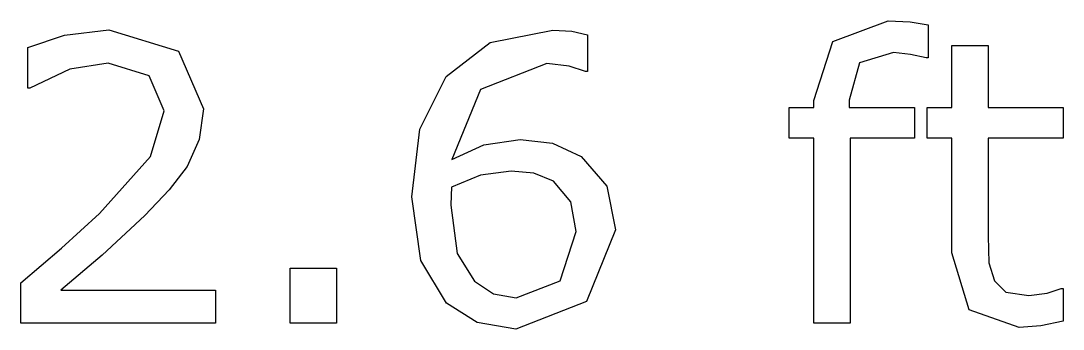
# Model space of a CAD drawing. Header units: inches. Extents: x -33163 to 19162, y -8858 to 30669.
# Drawn here: x 6361.5 to 6558.6, y 27802.6 to 27861 of the extents above; entities that cross this region are included whole.
import ezdxf

# ---------------------------------------------------------------- set-up
doc = ezdxf.new("R2010")
doc.units = ezdxf.units.IN
doc.layers.add('Layer 1', color=7, linetype='Continuous')
doc.layers.add('SOLID-2', color=253, linetype='Continuous')

# ---------------------------------------------------------------- blocks, each defined once
blk = doc.blocks.new('A$C0f725650')
at = {"layer": 'Layer 1', "color": 7}
for points in [[(92.938655, 217.055225), (92.92831, 217.055225), (92.844593, 217.073826), (92.753642, 217.084171), (92.571742, 217.028362), (92.515931, 216.828891), (92.515931, 216.789616), (92.866297, 216.789616), (92.866297, 216.626318), (92.522143, 216.626318), (92.522143, 215.635145), (92.327838, 215.635145), (92.327838, 216.626297), (92.196581, 216.626297), (92.196581, 216.789595), (92.327838, 216.789595), (92.327838, 216.827835), (92.430158, 217.143062), (92.725747, 217.253649), (92.842537, 217.247458), (92.938655, 217.232986), (92.938655, 217.055225)], [(89.129072, 215.635145), (88.087277, 215.635145), (88.087277, 215.851153), (88.304317, 216.037187), (88.507921, 216.222189), (88.779741, 216.527078), (88.85312, 216.772026), (88.773539, 216.959095), (88.553398, 217.027307), (88.349793, 216.994234), (88.135852, 216.892949), (88.125506, 216.892949), (88.125506, 217.109989), (88.320843, 217.176135), (88.558555, 217.206107), (88.92959, 217.091386), (89.063951, 216.782361), (89.041223, 216.618029), (88.976112, 216.474371), (88.881026, 216.348278), (88.749769, 216.210819), (88.52136, 215.999981), (88.301216, 215.811879), (89.129072, 215.811879), (89.129072, 215.635145)], [(91.26744, 216.134339), (91.11241, 215.7509), (90.734141, 215.603107), (90.527436, 215.638246), (90.363103, 215.742632), (90.225645, 215.970009), (90.178102, 216.311073), (90.221512, 216.67384), (90.362071, 216.954959), (90.596682, 217.13686), (90.931544, 217.203006), (91.033864, 217.197846), (91.11758, 217.179246), (91.11758, 216.981841), (91.107235, 216.981841), (91.019386, 217.010781), (90.90053, 217.025253), (90.546031, 216.885726), (90.392035, 216.510555), (90.562567, 216.590139), (90.757903, 216.618042), (90.930502, 216.599442), (91.084499, 216.527094), (91.220924, 216.367931), (91.267432, 216.134355), (91.26744, 216.134339)], [(93.661091, 215.645493), (93.5412, 215.621733), (93.42648, 215.61242), (93.157761, 215.707506), (93.065779, 216.012395), (93.065779, 216.62631), (92.934519, 216.62631), (92.934519, 216.789608), (93.065779, 216.789608), (93.065779, 217.121371), (93.260081, 217.121371), (93.260081, 216.789608), (93.661091, 216.789608), (93.661091, 216.62631), (93.260081, 216.62631), (93.260081, 216.100245), (93.264208, 215.957619), (93.293146, 215.862536), (93.355159, 215.801557), (93.477113, 215.782957), (93.576332, 215.796398), (93.650746, 215.820157), (93.661091, 215.820157), (93.661091, 215.645493)], [(91.057634, 216.126084), (91.028696, 216.285247), (90.935679, 216.3948), (90.830259, 216.43821), (90.709337, 216.448555), (90.546039, 216.427891), (90.391009, 216.363815), (90.387913, 216.319373), (90.386855, 216.266662), (90.419928, 216.008281), (90.512945, 215.859453), (90.615264, 215.792273), (90.736187, 215.771609), (90.971829, 215.862559), (91.057613, 216.126108), (91.057634, 216.126084)], [(89.775028, 215.635145), (89.528013, 215.635145), (89.528013, 215.9297), (89.775028, 215.9297), (89.775028, 215.635145)]]:
    blk.add_lwpolyline(points, dxfattribs=at)

msp = doc.modelspace()

# ---------------------------------------------------------------- block references
at = {"layer": 'SOLID-2', "xscale": 35.3548193792485, "yscale": 35.3548193792485, "zscale": 35.3548193792485}
msp.add_blockref('A$C0f725650', (3247.20147, 20180.01122), dxfattribs=at)

doc.saveas('drawing.dxf')
